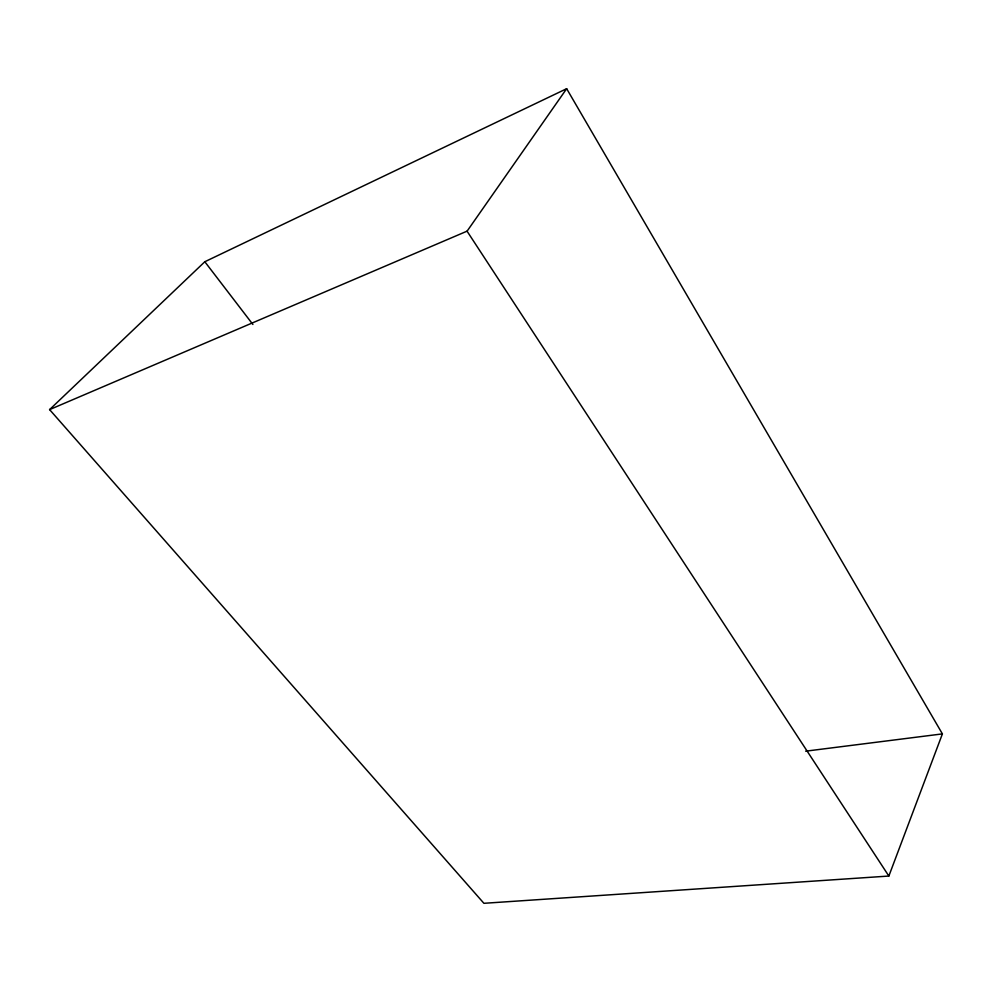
<?xml version="1.0" encoding="UTF-8"?>
<svg xmlns="http://www.w3.org/2000/svg" width="992" height="992" viewBox="0 0 992 992"><rect width="100%" height="100%" fill="white"/><g stroke="black" fill="none" stroke-linecap="round" stroke-linejoin="round"><path stroke-width="1.49" d="M888.857 876.048L942.4 733.894L566.655 88.697L204.823 261.739L49.6 409.609L483.91 903.303L888.857 876.048L467.046 231.161L49.6 409.609M467.071 231.198L566.655 88.697M805.665 751.18L942.4 733.894M204.823 261.739L252.898 324.483"/></g></svg>
